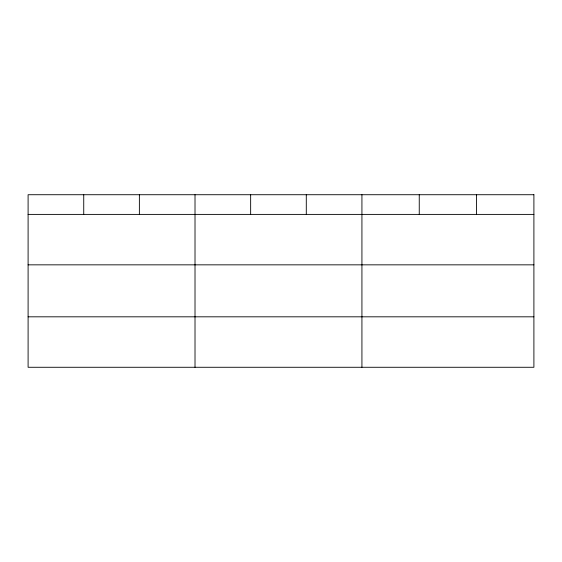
<?xml version="1.0" encoding="UTF-8"?>
<svg xmlns="http://www.w3.org/2000/svg" width="562" height="562" viewBox="0 0 562 562"><rect width="100%" height="100%" fill="white"/><g stroke="black" fill="none" stroke-linecap="round" stroke-linejoin="round"><path stroke-width="0.84" d="M28.1 214.396L533.9 214.396M28.1 264.843L533.9 264.843M28.1 316.82L533.9 316.82M476.576 194.726L476.576 214.396M419.252 194.726L419.252 214.396M361.928 194.726L361.928 367.274M306.29 194.726L306.29 214.396M250.652 194.726L250.652 214.396M195.014 194.726L195.014 367.274M139.376 194.726L139.376 214.396M83.738 194.726L83.738 214.396M533.9 194.726L28.1 194.726L28.1 367.274L533.9 367.274L533.9 194.726"/></g></svg>
